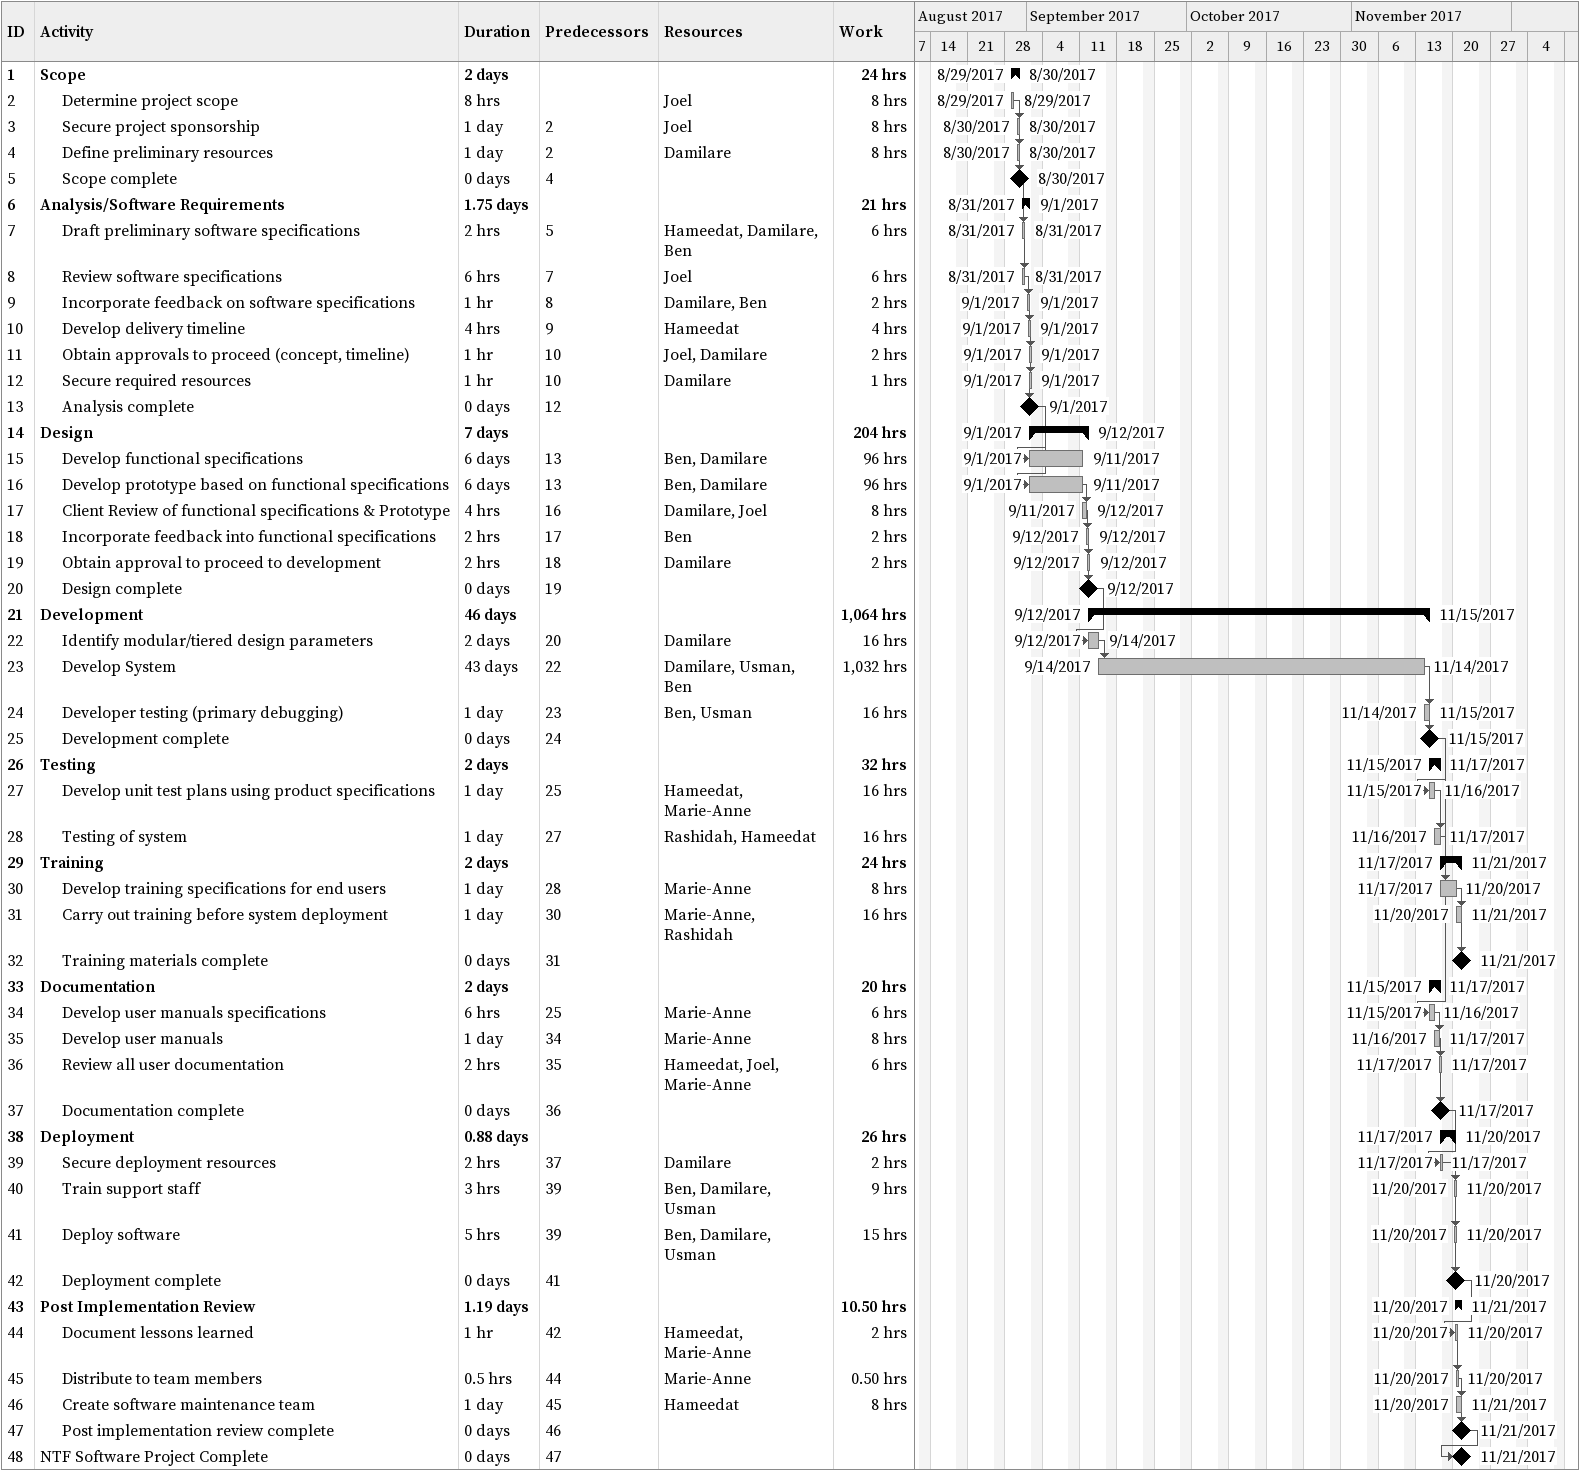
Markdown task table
| ID | Level | Task | Duration | Start | Finish | Predecessors | Resources | Work (h) |
|---|---|---|---|---|---|---|---|---|
| 1 | 1 | **Scope** | 2d | 2017-08-29 | 2017-08-30 |  |  | 24 |
| 2 | 2 | Determine project scope | 8h | 2017-08-29 | 2017-08-29 |  | Joel | 8 |
| 3 | 2 | Secure project sponsorship | 1d | 2017-08-30 | 2017-08-30 | 2 | Joel | 8 |
| 4 | 2 | Define preliminary resources | 1d | 2017-08-30 | 2017-08-30 | 2 | Damilare | 8 |
| 5 | 2 | Scope complete | 0d | 2017-08-30 | 2017-08-30 | 4 |  |  |
| 6 | 1 | **Analysis/Software Requirements** | 1.75d | 2017-08-31 | 2017-09-01 |  |  | 21 |
| 7 | 2 | Draft preliminary software specifications | 2h | 2017-08-31 | 2017-08-31 | 5 | Hameedat, Damilare, Ben | 6 |
| 8 | 2 | Review software specifications | 6h | 2017-08-31 | 2017-08-31 | 7 | Joel | 6 |
| 9 | 2 | Incorporate feedback on software specifications | 1h | 2017-09-01 | 2017-09-01 | 8 | Damilare, Ben | 2 |
| 10 | 2 | Develop delivery timeline | 4h | 2017-09-01 | 2017-09-01 | 9 | Hameedat | 4 |
| 11 | 2 | Obtain approvals to proceed (concept, timeline) | 1h | 2017-09-01 | 2017-09-01 | 10 | Joel, Damilare | 2 |
| 12 | 2 | Secure required resources | 1h | 2017-09-01 | 2017-09-01 | 10 | Damilare | 1 |
| 13 | 2 | Analysis complete | 0d | 2017-09-01 | 2017-09-01 | 12 |  |  |
| 14 | 1 | **Design** | 7d | 2017-09-01 | 2017-09-12 |  |  | 204 |
| 15 | 2 | Develop functional specifications | 6d | 2017-09-01 | 2017-09-11 | 13 | Ben, Damilare | 96 |
| 16 | 2 | Develop prototype based on functional specifications | 6d | 2017-09-01 | 2017-09-11 | 13 | Ben, Damilare | 96 |
| 17 | 2 | Client Review of functional specifications & Prototype | 4h | 2017-09-11 | 2017-09-12 | 16 | Damilare, Joel | 8 |
| 18 | 2 | Incorporate feedback into functional specifications | 2h | 2017-09-12 | 2017-09-12 | 17 | Ben | 2 |
| 19 | 2 | Obtain approval to proceed to development | 2h | 2017-09-12 | 2017-09-12 | 18 | Damilare | 2 |
| 20 | 2 | Design complete | 0d | 2017-09-12 | 2017-09-12 | 19 |  |  |
| 21 | 1 | **Development** | 46d | 2017-09-12 | 2017-11-15 |  |  | 1064 |
| 22 | 2 | Identify modular/tiered design parameters | 2d | 2017-09-12 | 2017-09-14 | 20 | Damilare | 16 |
| 23 | 2 | Develop System | 43d | 2017-09-14 | 2017-11-14 | 22 | Damilare, Usman, Ben | 1032 |
| 24 | 2 | Developer testing (primary debugging) | 1d | 2017-11-14 | 2017-11-15 | 23 | Ben, Usman | 16 |
| 25 | 2 | Development complete | 0d | 2017-11-15 | 2017-11-15 | 24 |  |  |
| 26 | 1 | **Testing** | 2d | 2017-11-15 | 2017-11-17 |  |  | 32 |
| 27 | 2 | Develop unit test plans using product specifications | 1d | 2017-11-15 | 2017-11-16 | 25 | Hameedat, Marie-Anne | 16 |
| 28 | 2 | Testing of system | 1d | 2017-11-16 | 2017-11-17 | 27 | Rashidah, Hameedat | 16 |
| 29 | 1 | **Training** | 2d | 2017-11-17 | 2017-11-21 |  |  | 24 |
| 30 | 2 | Develop training specifications for end users | 1d | 2017-11-17 | 2017-11-20 | 28 | Marie-Anne | 8 |
| 31 | 2 | Carry out training before system deployment | 1d | 2017-11-20 | 2017-11-21 | 30 | Marie-Anne, Rashidah | 16 |
| 32 | 2 | Training materials complete | 0d | 2017-11-21 | 2017-11-21 | 31 |  |  |
| 33 | 1 | **Documentation** | 2d | 2017-11-15 | 2017-11-17 |  |  | 20 |
| 34 | 2 | Develop user manuals specifications | 6h | 2017-11-15 | 2017-11-16 | 25 | Marie-Anne | 6 |
| 35 | 2 | Develop user manuals | 1d | 2017-11-16 | 2017-11-17 | 34 | Marie-Anne | 8 |
| 36 | 2 | Review all user documentation | 2h | 2017-11-17 | 2017-11-17 | 35 | Hameedat, Joel, Marie-Anne | 6 |
| 37 | 2 | Documentation complete | 0d | 2017-11-17 | 2017-11-17 | 36 |  |  |
| 38 | 1 | **Deployment** | 0.88d | 2017-11-17 | 2017-11-20 |  |  | 26 |
| 39 | 2 | Secure deployment resources | 2h | 2017-11-17 | 2017-11-17 | 37 | Damilare | 2 |
| 40 | 2 | Train support staff | 3h | 2017-11-20 | 2017-11-20 | 39 | Ben, Damilare, Usman | 9 |
| 41 | 2 | Deploy software | 5h | 2017-11-20 | 2017-11-20 | 39 | Ben, Damilare, Usman | 15 |
| 42 | 2 | Deployment complete | 0d | 2017-11-20 | 2017-11-20 | 41 |  |  |
| 43 | 1 | **Post Implementation Review** | 1.19d | 2017-11-20 | 2017-11-21 |  |  | 10.50 |
| 44 | 2 | Document lessons learned | 1h | 2017-11-20 | 2017-11-20 | 42 | Hameedat, Marie-Anne | 2 |
| 45 | 2 | Distribute to team members | 0.5h | 2017-11-20 | 2017-11-20 | 44 | Marie-Anne | 0.50 |
| 46 | 2 | Create software maintenance team | 1d | 2017-11-20 | 2017-11-21 | 45 | Hameedat | 8 |
| 47 | 2 | Post implementation review complete | 0d | 2017-11-21 | 2017-11-21 | 46 |  |  |
| 48 | 1 | NTF Software Project Complete | 0d | 2017-11-21 | 2017-11-21 | 47 |  |  |
